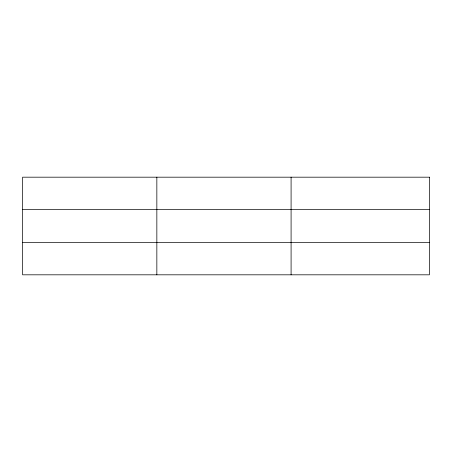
<?xml version="1.0" encoding="UTF-8"?>
<svg xmlns="http://www.w3.org/2000/svg" width="452" height="452" viewBox="0 0 452 452"><rect width="100%" height="100%" fill="white"/><g stroke="black" fill="none" stroke-linecap="round" stroke-linejoin="round"><path stroke-width="0.68" d="M156.844 274.816L156.844 177.184M291.088 274.816L291.088 177.184M22.6 209.4L429.4 209.4M22.6 242.6L429.4 242.6M429.4 177.184L429.4 274.816L22.6 274.816L22.6 177.184L429.4 177.184"/></g></svg>
